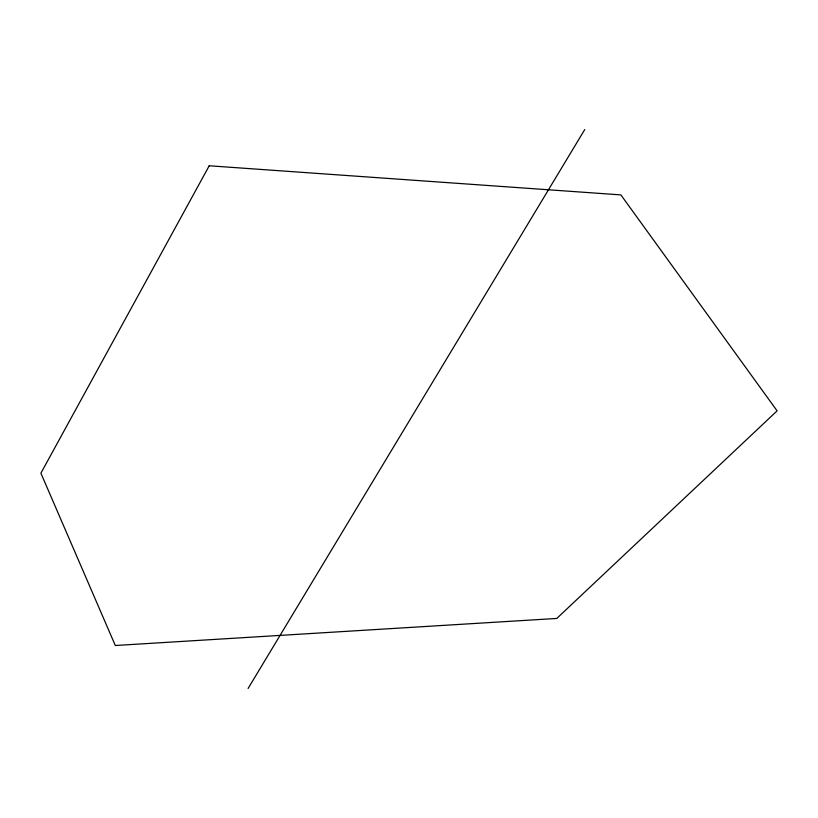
<?xml version="1.0" encoding="UTF-8"?>
<svg xmlns="http://www.w3.org/2000/svg" width="818" height="818" viewBox="0 0 818 818"><rect width="100%" height="100%" fill="white"/><g stroke="black" fill="none" stroke-linecap="round" stroke-linejoin="round"><path stroke-width="1.23" d="M248.099 688.47L584.768 129.53M209.224 165.778L40.9 473.193L115.307 645.504L556.792 618.439L777.1 410.861L620.882 194.899L209.224 165.778"/></g></svg>
